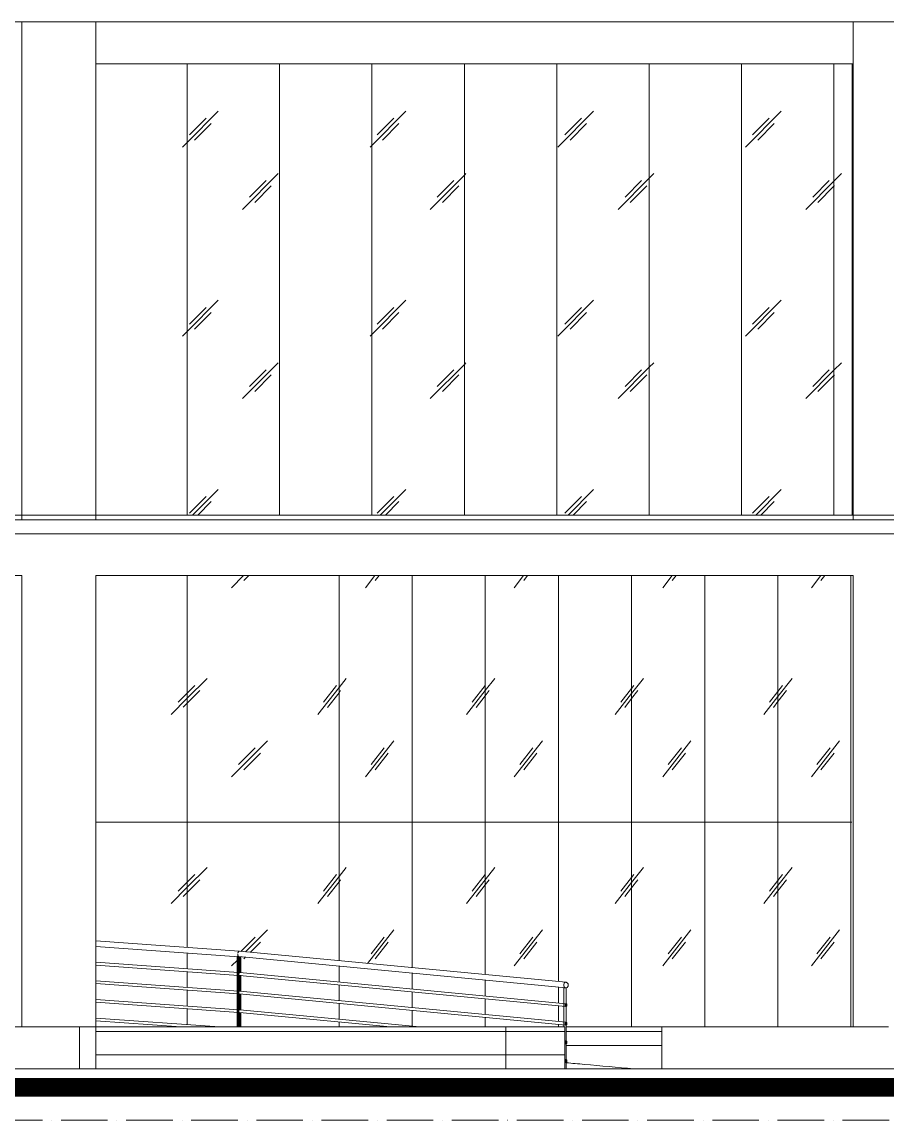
# Model space of a CAD drawing. Header units: millimetres. Extents: x -20608 to 106651, y -8981 to 93550.
# Drawn here: x 50495 to 59794, y -1000 to 10800 of the extents above; entities that cross this region are included whole.
import ezdxf

# ---------------------------------------------------------------- set-up
doc = ezdxf.new("R2010")
doc.units = ezdxf.units.MM
doc.linetypes.add('Grid Line', pattern=[14, 10, -2, 0, -2])
for name, color, linetype, lineweight in [('KINH', 152, 'Continuous', 5), ('NET CAT', 3, 'Continuous', 5), ('NET CATConcrete', 3, 'Continuous', 5), ('NET THAY 1', 41, 'Continuous', 5), ('NET THAY 2', 55, 'Continuous', 5), ('NET-THAY', 2, 'Continuous', 9), ('TRUC', 225, 'Continuous', 5)]:
    doc.layers.add(name, color=color, linetype=linetype, lineweight=lineweight)
pattern_1 = [(51.826, (72948.5, 1401.6), (-9e-05, 2032), [228.1, -2356.69]), (51.826, (72905.1, 1456.7), (-9e-05, 2032), [228.1, -2356.69]), (51.826, (72845.4, 1325.7), (-9e-05, 2032), [491.29, -2093.5]), (51.826, (71862.1, 2763), (-9e-05, 2032), [228.1, -2356.69]), (51.826, (71818.8, 2818.2), (-9e-05, 2032), [228.1, -2356.69]), (51.826, (71759.1, 2687.1), (-9e-05, 2032), [491.29, -2093.5])]
pattern_2 = [(45, (40035.4, 1401.6), (0, 2032), [253.6, -2620.1]), (45, (39980.2, 1456.7), (0, 2032), [253.6, -2620.1]), (45, (39904.4, 1325.7), (0, 2032), [546.2, -2327.48]), (45, (38653.7, 2763), (0, 2032), [253.6, -2620.09]), (45, (38598.5, 2818.2), (0, 2032), [253.6, -2620.09]), (45, (38522.6, 2687.1), (0, 2032), [546.2, -2327.48])]
pattern_3 = [(45.204, (34191.6, 1401.6), (0.002, 2032), [252.7, -2610.8]), (45.204, (34136.8, 1456.7), (0.002, 2032), [252.7, -2610.8]), (45.204, (34061.5, 1325.7), (0.002, 2032), [544.27, -2319.24]), (45.204, (32819.7, 2763), (0.002, 2032), [252.7, -2610.8]), (45.204, (32764.9, 2818.2), (0.002, 2032), [252.7, -2610.8]), (45.204, (32689.5, 2687.1), (0.002, 2032), [544.27, -2319.24])]

# ---------------------------------------------------------------- blocks, each defined once
blk = doc.blocks.new('System Panel - Glazed-V26-MẶT ĐỨNG 1-14')
at = {"layer": 'KINH'}
h = blk.add_hatch(dxfattribs=at)
h.set_pattern_fill('FP_2', color=256, style=0, pattern_type=2)
h.set_pattern_definition(pattern_1)
h.paths.add_polyline_path([(59386, 0), (59406, 0), (59406, 2200), (58620, 2200), (58620, 0), (59182, 0)], flags=0)
at = {"layer": 'KINH', "color": 7}
for p, q in [((59406, 2200), (58620, 2200)), ((58620, 2200), (58620, 0)), ((59406, 0), (59406, 2200)), ((59406, 2200), (59414, 2200))]:
    blk.add_line(p, q, dxfattribs=at)
blk = doc.blocks.new('System Panel - Glazed-V27-MẶT ĐỨNG 1-14')
at = {"layer": 'KINH'}
h = blk.add_hatch(dxfattribs=at)
h.set_pattern_fill('FP_2', color=256, style=0, pattern_type=2)
h.set_pattern_definition(pattern_1)
h.paths.add_polyline_path([(58379, 0), (58620, 0), (58620, 2200), (57834, 2200), (57834, 0), (58365, 0)], flags=0)
at = {"layer": 'KINH', "color": 7}
for p, q in [((58620, 2200), (57834, 2200)), ((57834, 2200), (57834, 0)), ((58620, 0), (58620, 2200))]:
    blk.add_line(p, q, dxfattribs=at)
blk = doc.blocks.new('System Panel - Glazed-V28-MẶT ĐỨNG 1-14')
at = {"layer": 'KINH'}
h = blk.add_hatch(dxfattribs=at)
h.set_pattern_fill('FP_2', color=256, style=0, pattern_type=2)
h.set_pattern_definition(pattern_1)
h.paths.add_polyline_path([(57630, 0), (57834, 0), (57834, 2200), (57048, 2200), (57048, 0), (57519, 0)], flags=0)
at = {"layer": 'KINH', "color": 7}
for p, q in [((57834, 2200), (57048, 2200)), ((57048, 2200), (57048, 0)), ((57834, 0), (57834, 2200))]:
    blk.add_line(p, q, dxfattribs=at)
blk = doc.blocks.new('System Panel - Glazed-V29-MẶT ĐỨNG 1-14')
at = {"layer": 'KINH'}
h = blk.add_hatch(dxfattribs=at)
h.set_pattern_fill('FP_2', color=256, style=0, pattern_type=2)
h.set_pattern_definition(pattern_1)
h.paths.add_polyline_path([(56346, 0), (57048, 0), (57048, 2200), (56261, 2200), (56261, 488), (56350, 479), (56359, 472), (56365, 462), (56367, 456), (56363, 432), (56355, 424), (56343, 420), (56318, 422), (56261, 428), (56261, 258), (56321, 252), (56322, 421), (56346, 420), (56348, 248), (56351, 242), (56352, 231), (56348, 222), (56346, 220), (56348, 48), (56351, 42), (56352, 31), (56348, 22), (56346, 20)], flags=0)
h.paths.add_polyline_path([(56321, 0), (56321, 0), (56321, 22), (56261, 27), (56261, 0)], flags=0)
h.paths.add_polyline_path([(56321, 52), (56318, 222), (56261, 227), (56261, 58), (56321, 52)], flags=0)
at = {"layer": 'KINH', "color": 7}
for p, q in [((57048, 2200), (56261, 2200)), ((56261, 2200), (56261, 488)), ((57048, 0), (57048, 2200)), ((56261, 428), (56261, 258)), ((56261, 228), (56261, 58)), ((56261, 28), (56261, 0))]:
    blk.add_line(p, q, dxfattribs=at)
blk = doc.blocks.new('System Panel - Glazed-V30-MẶT ĐỨNG 1-14')
at = {"layer": 'KINH'}
h = blk.add_hatch(dxfattribs=at)
h.set_pattern_fill('FP_2', color=256, style=0, pattern_type=2)
h.set_pattern_definition(pattern_1)
h.paths.add_polyline_path([(55680, 0), (56261, 0), (56261, 28), (55475, 103), (55475, 0), (55618, 0)], flags=0)
h.paths.add_polyline_path([(56261, 58), (56261, 228), (55475, 303), (55475, 133), (56088, 74)], flags=0)
h.paths.add_polyline_path([(56261, 258), (56261, 428), (55475, 503), (55475, 333), (56224, 261)], flags=0)
h.paths.add_polyline_path([(56261, 488), (56261, 2200), (55475, 2200), (55475, 563), (56217, 492), (56257, 488)], flags=0)
at = {"layer": 'KINH', "color": 7}
for p, q in [((56261, 2200), (55475, 2200)), ((55475, 2200), (55475, 563)), ((56261, 488), (56261, 2200)), ((55475, 503), (55475, 333)), ((56261, 258), (56261, 428)), ((55475, 303), (55475, 133)), ((56261, 58), (56261, 228)), ((55475, 103), (55475, 0)), ((56261, 0), (56261, 28))]:
    blk.add_line(p, q, dxfattribs=at)
blk = doc.blocks.new('System Panel - Glazed-V31-MẶT ĐỨNG 1-14')
at = {"layer": 'KINH'}
h = blk.add_hatch(dxfattribs=at)
h.set_pattern_fill('FP_2', color=256, style=0, pattern_type=2)
h.set_pattern_definition(pattern_1)
h.paths.add_polyline_path([(54773, 0), (55475, 0), (55475, 103), (54689, 178), (54689, 8)], flags=0)
h.paths.add_polyline_path([(55475, 133), (55475, 303), (54689, 378), (54689, 208), (55185, 161)], flags=0)
h.paths.add_polyline_path([(55475, 333), (55475, 503), (54689, 577), (54689, 408), (55242, 355)], flags=0)
h.paths.add_polyline_path([(55475, 563), (55475, 2200), (54689, 2200), (54689, 638), (55349, 575), (55468, 564)], flags=0)
at = {"layer": 'KINH', "color": 7}
for p, q in [((55475, 2200), (54689, 2200)), ((54689, 2200), (54689, 638)), ((55475, 563), (55475, 2200)), ((54689, 578), (54689, 407)), ((55475, 333), (55475, 503)), ((54689, 378), (54689, 207)), ((55475, 133), (55475, 303)), ((54689, 178), (54689, 7)), ((55475, 0), (55475, 103))]:
    blk.add_line(p, q, dxfattribs=at)
blk = doc.blocks.new('System Panel - Glazed-V32-MẶT ĐỨNG 1-14')
at = {"layer": 'KINH'}
h = blk.add_hatch(dxfattribs=at)
h.set_pattern_fill('FP_2', color=256, style=0, pattern_type=2)
h.set_pattern_definition(pattern_1)
h.paths.add_polyline_path([(54390, 0), (54458, 0), (53903, 53), (53903, 0), (54058, 0)], flags=0)
h.paths.add_polyline_path([(54689, 8), (54689, 178), (53903, 253), (53903, 83), (54564, 20)], flags=0)
h.paths.add_polyline_path([(54689, 208), (54689, 378), (53903, 453), (53903, 283), (54564, 220)], flags=0)
h.paths.add_polyline_path([(54689, 408), (54689, 578), (53903, 653), (53903, 483), (54390, 437)], flags=0)
h.paths.add_polyline_path([(54689, 638), (54689, 2200), (53903, 2200), (53903, 713), (54537, 652), (54687, 638)], flags=0)
at = {"layer": 'KINH', "color": 7}
for p, q in [((54689, 2200), (53903, 2200)), ((53903, 2200), (53903, 712)), ((54689, 638), (54689, 2200)), ((53903, 654), (53903, 483)), ((54689, 407), (54689, 578)), ((53903, 454), (53903, 283)), ((54689, 207), (54689, 378)), ((53903, 254), (53903, 83)), ((54689, 7), (54689, 178)), ((53903, 54), (53903, 0))]:
    blk.add_line(p, q, dxfattribs=at)
blk = doc.blocks.new('System Panel - Glazed-617771-MẶT ĐỨNG 1-14')
at = {"layer": 'KINH'}
h = blk.add_hatch(dxfattribs=at)
h.set_pattern_fill('FP_2', color=256, style=0, pattern_type=2)
h.set_pattern_definition(pattern_1)
h.paths.add_polyline_path([(53558, 0), (53903, 0), (53903, 53), (53267, 114), (53267, 0), (53329, 0)], flags=0)
h.paths.add_polyline_path([(53903, 83), (53903, 253), (53267, 314), (53267, 144), (53595, 112)], flags=0)
h.paths.add_polyline_path([(53903, 283), (53903, 453), (53267, 514), (53267, 344), (53595, 312)], flags=0)
h.paths.add_polyline_path([(53903, 483), (53903, 653), (53413, 700), (53267, 712), (53267, 544), (53595, 512)], flags=0)
h.paths.add_polyline_path([(53903, 713), (53903, 2200), (53267, 2200), (53269, 774), (53897, 714)], flags=0)
at = {"layer": 'KINH', "color": 7}
for p, q in [((53903, 2200), (53267, 2200)), ((53903, 712), (53903, 2200)), ((53903, 483), (53903, 654)), ((53903, 283), (53903, 454)), ((53903, 83), (53903, 254)), ((53903, 0), (53903, 54))]:
    blk.add_line(p, q, dxfattribs=at)
blk = doc.blocks.new('System Panel - Glazed-V33-MẶT ĐỨNG 1-14')
at = {"layer": 'KINH'}
h = blk.add_hatch(dxfattribs=at)
h.set_pattern_fill('FP_3', color=256, style=0, pattern_type=2)
h.set_pattern_definition(pattern_2)
h.paths.add_polyline_path([(53059, 0), (53267, 0), (53267, 114), (52846, 154), (52847, 0), (52951, 0)], flags=0)
h.paths.add_polyline_path([(52618, 0), (52809, 0), (52809, 156), (52272, 195), (52272, 25), (52610, 1)], flags=0)
h.paths.add_polyline_path([(53267, 144), (53267, 314), (52846, 354), (52847, 184), (53148, 155)], flags=0)
h.paths.add_polyline_path([(52809, 186), (52809, 356), (52272, 395), (52272, 225), (52809, 186)], flags=0)
h.paths.add_polyline_path([(53267, 344), (53267, 514), (52847, 554), (52847, 384), (53148, 355)], flags=0)
h.paths.add_polyline_path([(52809, 386), (52809, 556), (52272, 595), (52272, 425), (52809, 386)], flags=0)
h.paths.add_polyline_path([(53267, 544), (53267, 714), (52847, 752), (52847, 584), (53198, 550)], flags=0)
h.paths.add_polyline_path([(52809, 586), (52811, 756), (52272, 795), (52272, 625), (52809, 586)], flags=0)
h.paths.add_polyline_path([(53267, 774), (53267, 2200), (52272, 2200), (52272, 855), (52985, 801), (53265, 774)], flags=0)
at = {"layer": 'KINH', "color": 7}
for p, q in [((53267, 2200), (52272, 2200)), ((52272, 2200), (52272, 855)), ((52272, 795), (52272, 625)), ((52272, 595), (52272, 425)), ((52272, 395), (52272, 225)), ((52272, 195), (52272, 25))]:
    blk.add_line(p, q, dxfattribs=at)
blk = doc.blocks.new('System Panel - Glazed-V34-MẶT ĐỨNG 1-14')
at = {"layer": 'KINH'}
h = blk.add_hatch(dxfattribs=at)
h.set_pattern_fill('FP_3', color=256, style=0, pattern_type=2)
h.set_pattern_definition(pattern_2)
h.paths.add_polyline_path([(51590, 0), (52202, 0), (51289, 66), (51289, 0), (51413, 0)], flags=0)
h.paths.add_polyline_path([(52272, 25), (52272, 195), (51289, 266), (51289, 96), (52006, 44)], flags=0)
h.paths.add_polyline_path([(52272, 225), (52272, 395), (51289, 466), (51289, 296), (52006, 244)], flags=0)
h.paths.add_polyline_path([(52272, 425), (52272, 595), (51289, 666), (51289, 496), (52006, 444)], flags=0)
h.paths.add_polyline_path([(52272, 625), (52272, 795), (51289, 866), (51289, 696), (52006, 644)], flags=0)
h.paths.add_polyline_path([(52272, 855), (52272, 2200), (51289, 2200), (51291, 926), (52265, 856)], flags=0)
at = {"layer": 'KINH', "color": 7}
for p, q in [((52272, 2200), (51289, 2200)), ((52272, 855), (52272, 2200)), ((52272, 625), (52272, 795)), ((52272, 425), (52272, 595)), ((52272, 225), (52272, 395)), ((52272, 25), (52272, 195))]:
    blk.add_line(p, q, dxfattribs=at)
blk = doc.blocks.new('System Panel - Glazed-503852-MẶT ĐỨNG 1-14')
at = {"layer": 'KINH'}
h = blk.add_hatch(dxfattribs=at)
h.set_pattern_fill('FP_3', color=256, style=0, pattern_type=2)
h.set_pattern_definition(pattern_2)
h.paths.add_polyline_path([(53267, 2200), (53267, 4850), (52272, 4850), (52272, 2200)], flags=0)
at = {"layer": 'KINH', "color": 7}
for p, q in [((52272, 4850), (52272, 3200)), ((52272, 3200), (52272, 2200)), ((52272, 2200), (53267, 2200))]:
    blk.add_line(p, q, dxfattribs=at)
blk = doc.blocks.new('System Panel - Glazed-V43-MẶT ĐỨNG 1-14')
at = {"layer": 'KINH'}
h = blk.add_hatch(dxfattribs=at)
h.set_pattern_fill('FP_3', color=256, style=0, pattern_type=2)
h.set_pattern_definition(pattern_2)
h.paths.add_polyline_path([(51289, 2200), (52272, 2200), (52272, 4850), (51289, 4850), (51289, 2217)], flags=0)
at = {"layer": 'KINH', "color": 7}
for p, q in [((52272, 3200), (52272, 4850)), ((52272, 2200), (52272, 3200)), ((51289, 2200), (52272, 2200))]:
    blk.add_line(p, q, dxfattribs=at)
blk = doc.blocks.new('System Panel - Glazed-503857-MẶT ĐỨNG 1-14')
at = {"layer": 'KINH'}
h = blk.add_hatch(dxfattribs=at)
h.set_pattern_fill('FP_2', color=256, style=0, pattern_type=2)
h.set_pattern_definition(pattern_1)
h.paths.add_polyline_path([(59406, 2200), (59406, 4850), (58620, 4850), (58620, 2200)], flags=0)
at = {"layer": 'KINH', "color": 7}
for p, q in [((58620, 4850), (58620, 2200)), ((59406, 2200), (59406, 4850)), ((58620, 2200), (59406, 2200)), ((59414, 2200), (59406, 2200))]:
    blk.add_line(p, q, dxfattribs=at)
blk = doc.blocks.new('System Panel - Glazed-V52-MẶT ĐỨNG 1-14')
at = {"layer": 'KINH'}
h = blk.add_hatch(dxfattribs=at)
h.set_pattern_fill('FP_2', color=256, style=0, pattern_type=2)
h.set_pattern_definition(pattern_1)
h.paths.add_polyline_path([(58620, 2200), (58620, 4850), (57834, 4850), (57834, 2200)], flags=0)
at = {"layer": 'KINH', "color": 7}
for p, q in [((57834, 4850), (57834, 2200)), ((58620, 2200), (58620, 4850)), ((57834, 2200), (58620, 2200))]:
    blk.add_line(p, q, dxfattribs=at)
blk = doc.blocks.new('System Panel - Glazed-V53-MẶT ĐỨNG 1-14')
at = {"layer": 'KINH'}
h = blk.add_hatch(dxfattribs=at)
h.set_pattern_fill('FP_2', color=256, style=0, pattern_type=2)
h.set_pattern_definition(pattern_1)
h.paths.add_polyline_path([(57834, 2200), (57834, 4850), (57048, 4850), (57048, 2200)], flags=0)
at = {"layer": 'KINH', "color": 7}
for p, q in [((57048, 4850), (57048, 2200)), ((57834, 2200), (57834, 4850)), ((57048, 2200), (57834, 2200))]:
    blk.add_line(p, q, dxfattribs=at)
blk = doc.blocks.new('System Panel - Glazed-V54-MẶT ĐỨNG 1-14')
at = {"layer": 'KINH'}
h = blk.add_hatch(dxfattribs=at)
h.set_pattern_fill('FP_2', color=256, style=0, pattern_type=2)
h.set_pattern_definition(pattern_1)
h.paths.add_polyline_path([(57048, 2200), (57048, 4850), (56261, 4850), (56261, 2200)], flags=0)
at = {"layer": 'KINH', "color": 7}
for p, q in [((56261, 4850), (56261, 2200)), ((57048, 2200), (57048, 4850)), ((56261, 2200), (57048, 2200))]:
    blk.add_line(p, q, dxfattribs=at)
blk = doc.blocks.new('System Panel - Glazed-V55-MẶT ĐỨNG 1-14')
at = {"layer": 'KINH'}
h = blk.add_hatch(dxfattribs=at)
h.set_pattern_fill('FP_2', color=256, style=0, pattern_type=2)
h.set_pattern_definition(pattern_1)
h.paths.add_polyline_path([(56261, 2200), (56261, 4850), (55475, 4850), (55475, 2200)], flags=0)
at = {"layer": 'KINH', "color": 7}
for p, q in [((55475, 4850), (55475, 2200)), ((56261, 2200), (56261, 4850)), ((55475, 2200), (56261, 2200))]:
    blk.add_line(p, q, dxfattribs=at)
blk = doc.blocks.new('System Panel - Glazed-V56-MẶT ĐỨNG 1-14')
at = {"layer": 'KINH'}
h = blk.add_hatch(dxfattribs=at)
h.set_pattern_fill('FP_2', color=256, style=0, pattern_type=2)
h.set_pattern_definition(pattern_1)
h.paths.add_polyline_path([(55475, 2200), (55475, 4850), (54689, 4850), (54689, 2200), (55185, 2200)], flags=0)
at = {"layer": 'KINH', "color": 7}
for p, q in [((54689, 4850), (54689, 2200)), ((55475, 2200), (55475, 4850)), ((54689, 2200), (55475, 2200))]:
    blk.add_line(p, q, dxfattribs=at)
blk = doc.blocks.new('System Panel - Glazed-V57-MẶT ĐỨNG 1-14')
at = {"layer": 'KINH'}
h = blk.add_hatch(dxfattribs=at)
h.set_pattern_fill('FP_2', color=256, style=0, pattern_type=2)
h.set_pattern_definition(pattern_1)
h.paths.add_polyline_path([(54689, 2200), (54689, 4850), (53903, 4850), (53903, 2200)], flags=0)
at = {"layer": 'KINH', "color": 7}
for p, q in [((53903, 4850), (53903, 2200)), ((54689, 2200), (54689, 4850)), ((53903, 2200), (54689, 2200))]:
    blk.add_line(p, q, dxfattribs=at)
blk = doc.blocks.new('System Panel - Glazed-617772-MẶT ĐỨNG 1-14')
at = {"layer": 'KINH'}
h = blk.add_hatch(dxfattribs=at)
h.set_pattern_fill('FP_2', color=256, style=0, pattern_type=2)
h.set_pattern_definition(pattern_1)
h.paths.add_polyline_path([(53903, 2200), (53903, 4850), (53267, 4850), (53267, 2200)], flags=0)
at = {"layer": 'KINH', "color": 7}
for p, q in [((53903, 2200), (53903, 4850)), ((53267, 2200), (53903, 2200))]:
    blk.add_line(p, q, dxfattribs=at)
blk = doc.blocks.new('System Panel - Glazed-V161-MẶT ĐỨNG 1-14')
at = {"layer": 'KINH'}
h = blk.add_hatch(dxfattribs=at)
h.set_pattern_fill('FP_1', color=256, style=0, pattern_type=2)
h.set_pattern_definition(pattern_3)
h.paths.add_polyline_path([(51289, 5500), (52272, 5500), (52272, 10350), (51289, 10350), (51289, 8134)], flags=0)
at = {"layer": 'KINH', "color": 7}
blk.add_line((52272, 5500), (52272, 10350), dxfattribs=at)
blk = doc.blocks.new('System Panel - Glazed-V162-MẶT ĐỨNG 1-14')
at = {"layer": 'KINH'}
h = blk.add_hatch(dxfattribs=at)
h.set_pattern_fill('FP_1', color=256, style=0, pattern_type=2)
h.set_pattern_definition(pattern_3)
h.paths.add_polyline_path([(53264, 5500), (53264, 10350), (52272, 10350), (52272, 5500)], flags=0)
at = {"layer": 'KINH', "color": 7}
for p, q in [((52272, 10350), (52272, 5500)), ((53264, 5500), (53264, 10350))]:
    blk.add_line(p, q, dxfattribs=at)
blk = doc.blocks.new('System Panel - Glazed-V163-MẶT ĐỨNG 1-14')
at = {"layer": 'KINH'}
h = blk.add_hatch(dxfattribs=at)
h.set_pattern_fill('FP_1', color=256, style=0, pattern_type=2)
h.set_pattern_definition(pattern_3)
h.paths.add_polyline_path([(54257, 5500), (54257, 10350), (53264, 10350), (53264, 5500)], flags=0)
at = {"layer": 'KINH', "color": 7}
for p, q in [((53264, 10350), (53264, 5500)), ((54257, 5500), (54257, 10350))]:
    blk.add_line(p, q, dxfattribs=at)
blk = doc.blocks.new('System Panel - Glazed-V164-MẶT ĐỨNG 1-14')
at = {"layer": 'KINH'}
h = blk.add_hatch(dxfattribs=at)
h.set_pattern_fill('FP_1', color=256, style=0, pattern_type=2)
h.set_pattern_definition(pattern_3)
h.paths.add_polyline_path([(55185, 5500), (55250, 5500), (55250, 10350), (54257, 10350), (54257, 5500)], flags=0)
at = {"layer": 'KINH', "color": 7}
for p, q in [((54257, 10350), (54257, 5500)), ((55250, 5500), (55250, 10350))]:
    blk.add_line(p, q, dxfattribs=at)
blk = doc.blocks.new('System Panel - Glazed-V165-MẶT ĐỨNG 1-14')
at = {"layer": 'KINH'}
h = blk.add_hatch(dxfattribs=at)
h.set_pattern_fill('FP_1', color=256, style=0, pattern_type=2)
h.set_pattern_definition(pattern_3)
h.paths.add_polyline_path([(56243, 5500), (56243, 10350), (55250, 10350), (55250, 5500)], flags=0)
at = {"layer": 'KINH', "color": 7}
for p, q in [((55250, 10350), (55250, 5500)), ((56243, 5500), (56243, 10350))]:
    blk.add_line(p, q, dxfattribs=at)
blk = doc.blocks.new('System Panel - Glazed-V166-MẶT ĐỨNG 1-14')
at = {"layer": 'KINH'}
h = blk.add_hatch(dxfattribs=at)
h.set_pattern_fill('FP_1', color=256, style=0, pattern_type=2)
h.set_pattern_definition(pattern_3)
h.paths.add_polyline_path([(57236, 5500), (57236, 10350), (56243, 10350), (56243, 5500)], flags=0)
at = {"layer": 'KINH', "color": 7}
for p, q in [((56243, 10350), (56243, 5500)), ((57236, 5500), (57236, 10350))]:
    blk.add_line(p, q, dxfattribs=at)
blk = doc.blocks.new('System Panel - Glazed-V167-MẶT ĐỨNG 1-14')
at = {"layer": 'KINH'}
h = blk.add_hatch(dxfattribs=at)
h.set_pattern_fill('FP_1', color=256, style=0, pattern_type=2)
h.set_pattern_definition(pattern_3)
h.paths.add_polyline_path([(58229, 5500), (58229, 10350), (57236, 10350), (57236, 5500)], flags=0)
at = {"layer": 'KINH', "color": 7}
for p, q in [((57236, 10350), (57236, 5500)), ((58229, 5500), (58229, 10350))]:
    blk.add_line(p, q, dxfattribs=at)
blk = doc.blocks.new('System Panel - Glazed-V168-MẶT ĐỨNG 1-14')
at = {"layer": 'KINH'}
h = blk.add_hatch(dxfattribs=at)
h.set_pattern_fill('FP_1', color=256, style=0, pattern_type=2)
h.set_pattern_definition(pattern_3)
h.paths.add_polyline_path([(59222, 5500), (59222, 10350), (58229, 10350), (58229, 5500), (58365, 5500)], flags=0)
at = {"layer": 'KINH', "color": 7}
for p, q in [((58229, 10350), (58229, 5500)), ((59222, 5500), (59222, 10350))]:
    blk.add_line(p, q, dxfattribs=at)
blk = doc.blocks.new('System Panel - Glazed-563189-MẶT ĐỨNG 1-14')
at = {"layer": 'KINH'}
h = blk.add_hatch(dxfattribs=at)
h.set_pattern_fill('FP_1', color=256, style=0, pattern_type=2)
h.set_pattern_definition(pattern_3)
h.paths.add_polyline_path([(59222, 5500), (59420, 5500), (59420, 10350), (59222, 10350), (59222, 8134)], flags=0)
at = {"layer": 'KINH', "color": 7}
for p, q in [((59222, 10350), (59222, 5500)), ((59420, 5500), (59420, 10350))]:
    blk.add_line(p, q, dxfattribs=at)
blk = doc.blocks.new('Ramp - Ramp-603446-MẶT ĐỨNG 1-14')
at = {"layer": 'NET THAY 2', "color": 7}
blk.add_open_spline([(56345, -384), (56410, -390), (56652, -412), (56895, -434), (57072, -450)], degree=3, knots=[0.8104388, 0.8104388, 0.8104388, 0.8104388, 0.8611111, 1, 1, 1, 1], dxfattribs=at)
blk = doc.blocks.new('Railing - 25mm-863384-MẶT ĐỨNG 1-14')
at = {"layer": 'NET THAY 2', "color": 7}
for p, q in [((52809, 0), (52809, 756)), ((52822, 755), (52826, 755)), ((52834, 754), (52834, 580)), ((52834, 556), (52834, 380)), ((52834, 356), (52834, 180)), ((52834, 156), (52834, 0))]:
    blk.add_line(p, q, dxfattribs=at)
at = {"layer": 'NET THAY 2', "color": 7, "flags": 128}
blk.add_lwpolyline([(52809, 756), (52812, 756), (52816, 755), (52822, 755)], dxfattribs=at)
blk = doc.blocks.new('Railing - 25mm-863389-MẶT ĐỨNG 1-14')
at = {"layer": 'NET THAY 2', "color": 7}
for p, q in [((52816, 0), (52816, 755)), ((52821, 755), (52824, 755)), ((52827, 755), (52833, 755)), ((52841, 755), (52841, 583)), ((52841, 556), (52841, 383)), ((52841, 356), (52841, 183)), ((52841, 156), (52841, 0))]:
    blk.add_line(p, q, dxfattribs=at)
blk = doc.blocks.new('Railing - 25mm-V393-MẶT ĐỨNG 1-14')
at = {"layer": 'NET THAY 2', "color": 7}
for p, q in [((52822, 0), (52822, 756)), ((52823, 755), (52826, 755)), ((52847, 754), (52847, 583)), ((52847, 556), (52847, 383)), ((52847, 356), (52847, 183)), ((52847, 156), (52847, 0))]:
    blk.add_line(p, q, dxfattribs=at)
at = {"layer": 'NET THAY 2', "color": 7, "flags": 128}
blk.add_lwpolyline([(52826, 755), (52831, 755), (52837, 754), (52842, 754)], dxfattribs=at)
blk = doc.blocks.new('Railing - 25mm-V394-MẶT ĐỨNG 1-14')
at = {"layer": 'NET THAY 2', "color": 7}
for p, q in [((56321, 0), (56321, 421)), ((56346, 420), (56346, -449)), ((56346, -449), (56331, -449))]:
    blk.add_line(p, q, dxfattribs=at)
at = {"layer": 'NET THAY 2', "color": 7, "flags": 128}
for points in [[(56324, 422), (56322, 422), (56321, 421)], [(56321, 421), (56322, 421), (56325, 421)], [(56325, 421), (56330, 420), (56336, 420), (56341, 420), (56344, 420), (56346, 420)]]:
    blk.add_lwpolyline(points, dxfattribs=at)
blk = doc.blocks.new('Railing - Railing-863243-MẶT ĐỨNG 1-14')
at = {"layer": 'NET THAY 1', "color": 7}
for p, q in [((52822, 585), (51289, 696)), ((51289, 666), (52821, 555)), ((52822, 385), (51289, 496)), ((52821, 555), (52829, 555)), ((52829, 585), (52822, 585)), ((52834, 585), (52829, 585)), ((52829, 555), (52833, 555)), ((52833, 555), (56342, 220)), ((56344, 250), (52835, 585)), ((51289, 466), (52821, 355)), ((52821, 355), (52829, 355)), ((52829, 385), (52822, 385)), ((52834, 385), (52829, 385)), ((52829, 355), (52833, 355)), ((52833, 355), (56342, 20)), ((56344, 50), (52835, 385)), ((52822, 185), (51289, 296)), ((51289, 266), (52821, 155)), ((52821, 155), (52829, 155)), ((52829, 185), (52822, 185)), ((52834, 185), (52829, 185)), ((52829, 155), (52833, 155)), ((52833, 155), (54458, 0)), ((54773, 0), (52835, 185)), ((52618, 0), (51289, 96)), ((51289, 66), (52202, 0)), ((56330, -179), (56342, -180)), ((56344, -150), (56331, -149)), ((56344, -350), (56331, -349)), ((56330, -379), (56342, -380))]:
    blk.add_line(p, q, dxfattribs=at)
at = {"layer": 'NET THAY 1', "color": 7, "flags": 128}
for points in [[(56341, 249), (56338, 248), (56336, 246), (56335, 242), (56334, 239), (56334, 235)], [(56352, 235), (56352, 239), (56351, 242), (56350, 246), (56348, 248), (56345, 249), (56343, 250)], [(56334, 235), (56334, 231), (56335, 227), (56336, 224), (56338, 222), (56341, 220), (56343, 220), (56345, 220), (56348, 222), (56350, 224), (56351, 227), (56352, 231), (56352, 235)], [(56341, 49), (56338, 48), (56336, 46), (56335, 42), (56334, 39), (56334, 35)], [(56334, 35), (56334, 31), (56335, 27), (56336, 24), (56338, 22), (56341, 20), (56343, 20), (56345, 20), (56348, 22), (56350, 24), (56351, 27), (56352, 31), (56352, 35)], [(56352, 35), (56352, 39), (56351, 42), (56350, 46), (56348, 48), (56345, 49), (56343, 50)], [(56341, -151), (56338, -152), (56336, -154), (56335, -158), (56334, -161), (56334, -165)], [(56334, -165), (56334, -169), (56335, -173), (56336, -176), (56338, -178), (56341, -180), (56343, -180), (56345, -180), (56348, -178), (56350, -176), (56351, -173), (56352, -169), (56352, -165)], [(56352, -165), (56352, -161), (56351, -158), (56350, -154), (56348, -152), (56345, -151), (56343, -150)], [(56341, -351), (56338, -352), (56336, -354), (56335, -358), (56334, -361), (56334, -365)], [(56352, -365), (56352, -361), (56351, -358), (56350, -354), (56348, -352), (56345, -351), (56343, -350)], [(56334, -365), (56334, -369), (56335, -373), (56336, -376), (56338, -378), (56341, -380), (56343, -380), (56345, -380), (56348, -378), (56350, -376), (56351, -373), (56352, -369), (56352, -365)]]:
    blk.add_lwpolyline(points, dxfattribs=at)
at = {"layer": 'NET THAY 1', "color": 7}
for points in [[(52821, 570), (52821, 573), (52821, 575), (52821, 578)], [(52821, 560), (52821, 561), (52821, 563), (52821, 566), (52821, 569), (52821, 570)], [(52826, 578), (52825, 575), (52824, 573), (52824, 570)], [(52824, 578), (52824, 577), (52824, 574), (52824, 572), (52824, 570)], [(52824, 570), (52824, 569), (52824, 566), (52825, 564), (52825, 563)], [(52821, 370), (52821, 373), (52821, 375), (52821, 378)], [(52821, 360), (52821, 361), (52821, 363), (52821, 366), (52821, 369), (52821, 370)], [(52826, 378), (52825, 375), (52824, 373), (52824, 370)], [(52824, 378), (52824, 377), (52824, 374), (52824, 372), (52824, 370)], [(52824, 370), (52824, 369), (52824, 366), (52825, 364), (52825, 363)], [(52821, 170), (52821, 173), (52821, 175), (52821, 178)], [(52821, 160), (52821, 161), (52821, 163), (52821, 166), (52821, 169), (52821, 170)], [(52826, 178), (52825, 175), (52824, 173), (52824, 170)], [(52824, 178), (52824, 177), (52824, 174), (52824, 172), (52824, 170)], [(52824, 170), (52824, 169), (52824, 166), (52825, 164), (52825, 163)]]:
    blk.add_open_spline(points, degree=3, dxfattribs=at)
for points in [[(52824, 570), (52824, 568), (52824, 564), (52825, 561), (52825, 560)], [(52824, 370), (52824, 368), (52824, 364), (52825, 361), (52825, 360)], [(52824, 170), (52824, 168), (52824, 164), (52825, 161), (52825, 160)]]:
    blk.add_open_spline(points, degree=3, knots=[0, 0, 0, 0, 0.1666667, 0.25, 0.25, 0.25, 0.25], dxfattribs=at)
for name in ['Railing - 25mm-863384-MẶT ĐỨNG 1-14', 'Railing - 25mm-863389-MẶT ĐỨNG 1-14', 'Railing - 25mm-V393-MẶT ĐỨNG 1-14', 'Railing - 25mm-V394-MẶT ĐỨNG 1-14']:
    blk.add_blockref(name, (0, 0))
blk = doc.blocks.new('Top Rail Type - Top Rail_Internal_-863263-MẶT ĐỨNG 1-14')
at = {"layer": 'NET THAY 1', "color": 7}
for p, q in [((52831, 815), (51289, 926)), ((51289, 866), (52826, 755)), ((52825, 756), (56341, 420)), ((56345, 480), (52832, 816))]:
    blk.add_line(p, q, dxfattribs=at)
for points in [[(52815, 789), (52815, 789), (52815, 790), (52815, 791)], [(52815, 782), (52815, 781), (52815, 780), (52815, 779)], [(52815, 778), (52815, 777), (52815, 775), (52815, 773)], [(52816, 794), (52816, 795), (52816, 796), (52817, 797)], [(52817, 798), (52817, 799), (52818, 801), (52818, 802)], [(52819, 803), (52819, 805), (52820, 806), (52821, 807)], [(52821, 808), (52822, 809), (52822, 810), (52823, 811)]]:
    blk.add_open_spline(points, degree=3, dxfattribs=at)
for points, knots in [([(52815, 773), (52816, 769), (52817, 762), (52821, 757), (52824, 755), (52824, 755)], [0.1438291, 0.1438291, 0.1438291, 0.1438291, 0.2666667, 0.4, 0.4616707, 0.4616707, 0.4616707, 0.4616707]), ([(52823, 811), (52824, 812), (52827, 815), (52830, 816), (52832, 816)], [0.3341006, 0.3341006, 0.3341006, 0.3341006, 0.4, 0.5333333, 0.5333333, 0.5333333, 0.5333333]), ([(56367, 450), (56367, 452), (56367, 456), (56365, 464), (56360, 473), (56350, 479), (56340, 481), (56331, 477), (56324, 471), (56320, 463), (56318, 456), (56318, 452), (56318, 450)], [0, 0, 0, 0, 0.066667, 0.133333, 0.266667, 0.4, 0.533333, 0.65, 0.766667, 0.883333, 0.941667, 1, 1, 1, 1]), ([(56318, 450), (56318, 448), (56318, 444), (56320, 436), (56326, 427), (56335, 421), (56345, 419), (56354, 423), (56361, 429), (56365, 437), (56367, 444), (56367, 448), (56367, 450)], [0, 0, 0, 0, 0.066667, 0.133333, 0.266667, 0.4, 0.533333, 0.65, 0.766667, 0.883333, 0.941667, 1, 1, 1, 1])]:
    blk.add_open_spline(points, degree=3, knots=knots, dxfattribs=at)
blk = doc.blocks.new('ALC1807-ASCENT PLAZA-TANG 1_2_rvt-1-MẶT ĐỨNG 1-14')
at = {"layer": 'NET-THAY', "color": 10}
for p, q in [((41010, 5500), (95980, 5500)), ((95980, 5450), (41010, 5450)), ((56346, 0), (57374, 0)), ((51289, -50), (53996, -50)), ((53996, -50), (55697, -50)), ((55697, -50), (56331, -50)), ((55697, -50), (55697, -300)), ((56331, -50), (56331, -300)), ((57374, -50), (56346, -50)), ((53996, -300), (51289, -300)), ((55697, -300), (53996, -300)), ((56331, -300), (55697, -300)), ((-20508, -450), (99538, -450))]:
    blk.add_line(p, q, dxfattribs=at)
at = {"layer": 'NET-THAY', "color": 250, "lineweight": 15}
for p, q in [((50849, 0), (41001, 0)), ((50849, 0), (51114, 0)), ((51114, -450), (51114, 0)), ((51289, 0), (53996, 0)), ((55618, 0), (53996, 0)), ((55618, 0), (55697, 0)), ((56331, 0), (55697, 0)), ((55697, 0), (55697, -450)), ((56331, -450), (56331, 0)), ((57374, -450), (57374, 0)), ((57374, 0), (57457, 0)), ((57457, 0), (59794, 0))]:
    blk.add_line(p, q, dxfattribs=at)
at = {"color": 10, "lineweight": 9}
for name in ['System Panel - Glazed-V161-MẶT ĐỨNG 1-14', 'System Panel - Glazed-V162-MẶT ĐỨNG 1-14', 'System Panel - Glazed-V163-MẶT ĐỨNG 1-14', 'System Panel - Glazed-V164-MẶT ĐỨNG 1-14', 'System Panel - Glazed-V165-MẶT ĐỨNG 1-14', 'System Panel - Glazed-V166-MẶT ĐỨNG 1-14', 'System Panel - Glazed-V167-MẶT ĐỨNG 1-14', 'System Panel - Glazed-V168-MẶT ĐỨNG 1-14', 'System Panel - Glazed-563189-MẶT ĐỨNG 1-14', 'System Panel - Glazed-V43-MẶT ĐỨNG 1-14', 'System Panel - Glazed-503852-MẶT ĐỨNG 1-14', 'System Panel - Glazed-617772-MẶT ĐỨNG 1-14', 'System Panel - Glazed-V57-MẶT ĐỨNG 1-14', 'System Panel - Glazed-V56-MẶT ĐỨNG 1-14', 'System Panel - Glazed-V55-MẶT ĐỨNG 1-14', 'System Panel - Glazed-V54-MẶT ĐỨNG 1-14', 'System Panel - Glazed-V53-MẶT ĐỨNG 1-14', 'System Panel - Glazed-V52-MẶT ĐỨNG 1-14', 'System Panel - Glazed-503857-MẶT ĐỨNG 1-14', 'System Panel - Glazed-V34-MẶT ĐỨNG 1-14', 'System Panel - Glazed-V33-MẶT ĐỨNG 1-14', 'System Panel - Glazed-617771-MẶT ĐỨNG 1-14', 'System Panel - Glazed-V32-MẶT ĐỨNG 1-14', 'System Panel - Glazed-V31-MẶT ĐỨNG 1-14', 'System Panel - Glazed-V30-MẶT ĐỨNG 1-14', 'System Panel - Glazed-V29-MẶT ĐỨNG 1-14', 'System Panel - Glazed-V28-MẶT ĐỨNG 1-14', 'System Panel - Glazed-V27-MẶT ĐỨNG 1-14', 'System Panel - Glazed-V26-MẶT ĐỨNG 1-14', 'Top Rail Type - Top Rail_Internal_-863263-MẶT ĐỨNG 1-14', 'Railing - Railing-863243-MẶT ĐỨNG 1-14', 'Ramp - Ramp-603446-MẶT ĐỨNG 1-14']:
    blk.add_blockref(name, (0, 0), dxfattribs=at)

msp = doc.modelspace()

# ---------------------------------------------------------------- linework, layer by layer
at = {"layer": 'NET CAT'}
for p, q in [((50494.7, 5450), (50494.7, 10800)), ((50494.7, 10800), (51289.1, 10800)), ((51289.1, 10800), (51289.1, 5450)), ((59430.9, 5450), (59430.9, 10800)), ((59430.9, 10800), (60225.2, 10800)), ((51289.1, 5450), (50494.7, 5450)), ((60225.2, 5450), (59430.9, 5450)), ((50494.7, 5300), (51289.1, 5300)), ((59430.9, 5300), (60225.2, 5300)), ((50494.7, 0), (50494.7, 4850)), ((51289.1, 4850), (51289.1, -450)), ((59430.9, 0), (59430.9, 4850))]:
    msp.add_line(p, q, dxfattribs=at)
msp.add_lwpolyline([(-20508.1, -450), (99538, -450)], dxfattribs=at)
at = {"layer": 'NET CAT', "const_width": 200}
msp.add_lwpolyline([(-20508.1, -650), (99538, -650)], dxfattribs=at)
at = {"layer": 'NET CATConcrete'}
for p, q in [((59430.9, 10800), (51289.1, 10800)), ((51289.1, 10800), (51289.1, 10350)), ((59430.9, 10350), (59430.9, 10800)), ((51289.1, 10350), (59430.9, 10350)), ((41000.5, 5300), (50494.7, 5300)), ((51289.1, 5300), (59430.9, 5300)), ((41000.5, 4850), (50494.7, 4850)), ((51289.1, 4850), (59430.9, 4850))]:
    msp.add_line(p, q, dxfattribs=at)
at = {"layer": 'NET-THAY'}
for p, q in [((60225.2, 10800), (10400.5, 10800)), ((41010.5, 5450), (86239.2, 5450)), ((60225.2, 5300), (10700.5, 5300)), ((56345.6, -50), (57373.5, -50)), ((57373.5, -200), (56345.2, -200))]:
    msp.add_line(p, q, dxfattribs=at)
at = {"layer": 'TRUC', "linetype": 'Grid Line', "ltscale": 50}
for p, q in [((-15600.6, 5500), (103813.4, 5500)), ((-15600.6, 0), (103813.4, 0)), ((-20508.1, -450), (99538, -450)), ((-18394.8, -1000), (106650.8, -1000))]:
    msp.add_line(p, q, dxfattribs=at)

# ---------------------------------------------------------------- block references
at = {"lineweight": 5}
msp.add_blockref('ALC1807-ASCENT PLAZA-TANG 1_2_rvt-1-MẶT ĐỨNG 1-14', (0, 0), dxfattribs=at)

doc.saveas('drawing.dxf')
